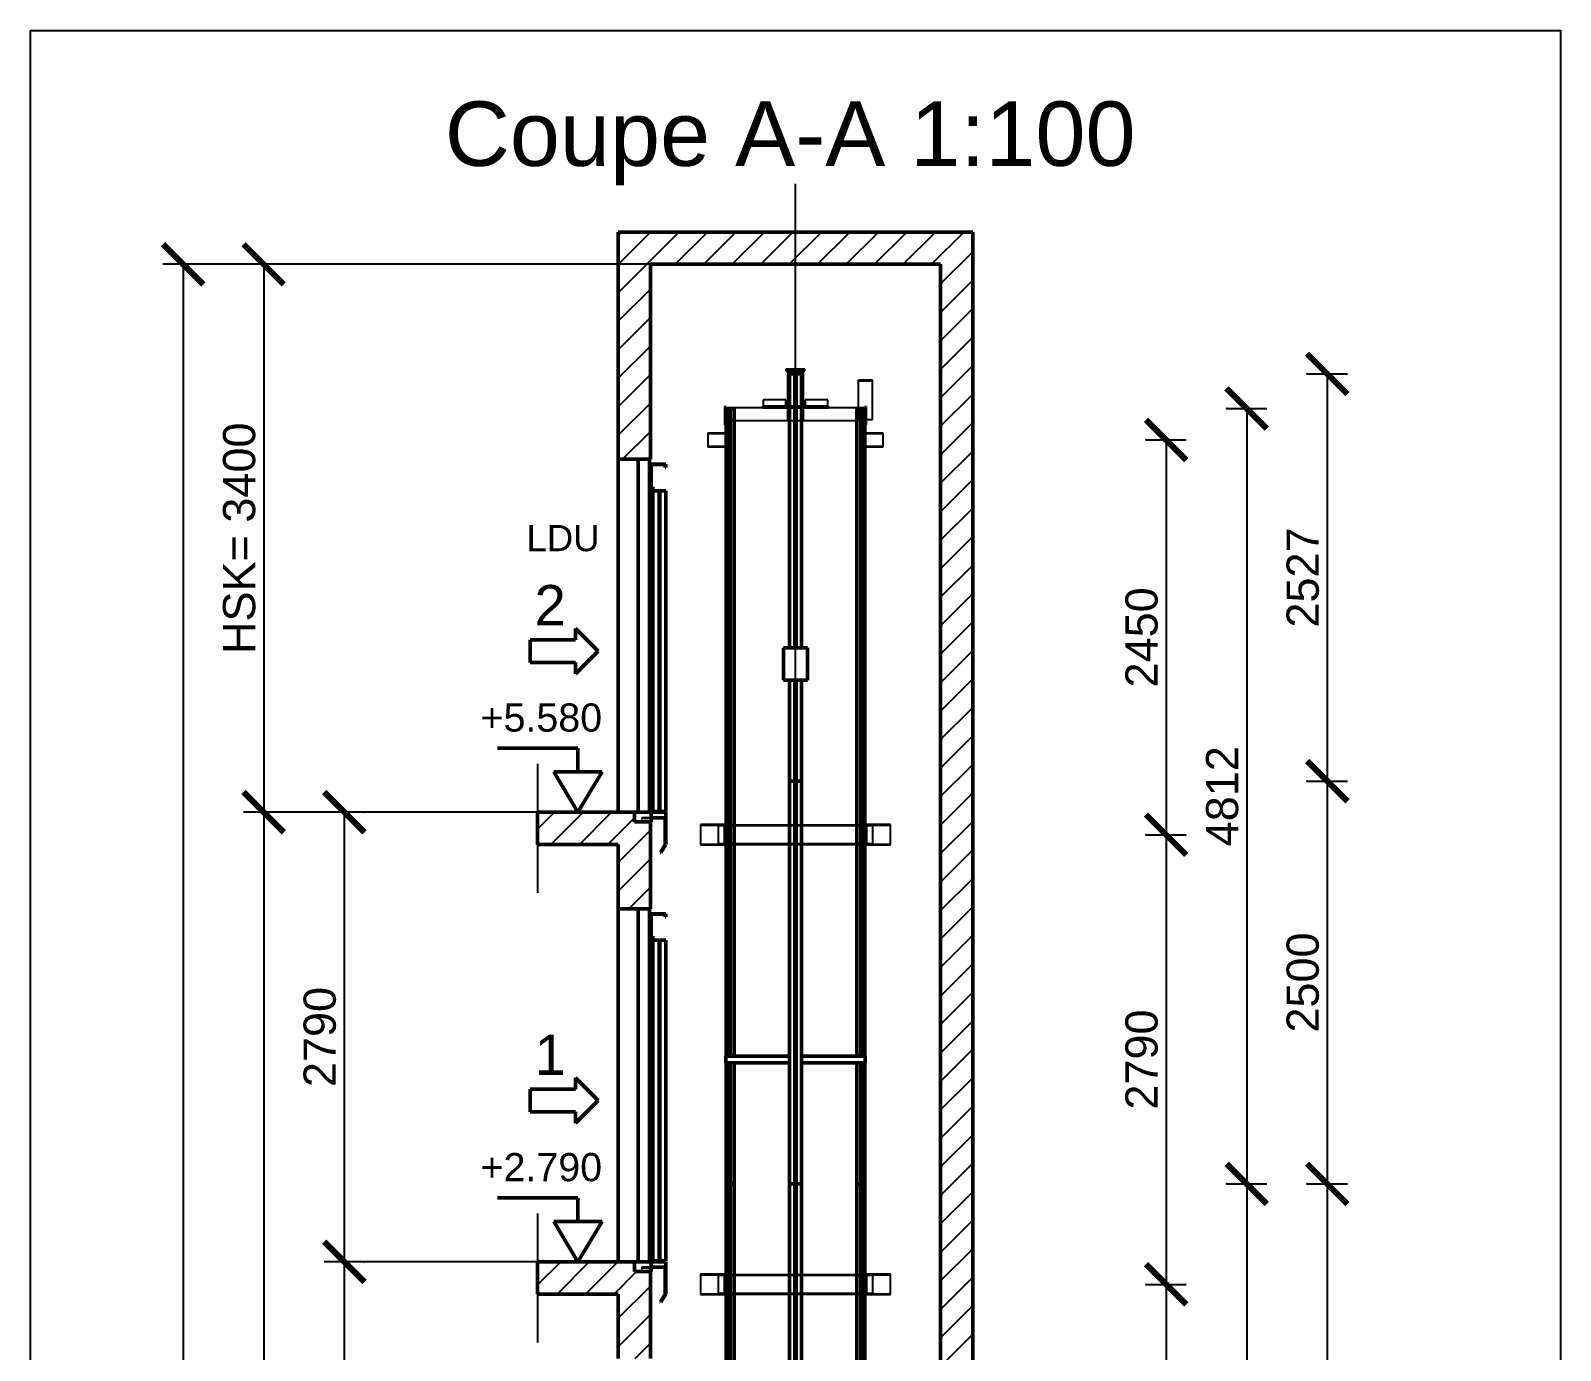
# Model space of a CAD drawing. Header units: millimetres. Extents: x -113 to 75846, y -14769 to 18394.
# Drawn here: x 44571 to 54064, y 10203 to 18394 of the extents above; entities that cross this region are included whole.
import ezdxf
from ezdxf.enums import TextEntityAlignment as Align

# ---------------------------------------------------------------- set-up
doc = ezdxf.new("R2010")
doc.units = ezdxf.units.MM
doc.linetypes.add('AM_ISO02W050', pattern=[7.5, 6, -1.5])
doc.linetypes.add('AM_ISO08W050', pattern=[18, 12, -1.5, 3, -1.5])
for name, color, linetype, lineweight in [('AM_0', 7, 'Continuous', 50), ('AM_3', 6, 'AM_ISO02W050', 25), ('AM_5', 3, 'Continuous', 25), ('AM_6', 2, 'Continuous', 35), ('LDCar-AM_0', 7, 'Continuous', 50), ('LDCar-AM_3', 6, 'AM_ISO02W050', 25), ('LDCar-AM_6', 2, 'Continuous', 35), ('LDCar-AM_7', 4, 'AM_ISO08W050', 25), ('LDGear-AM_3', 6, 'AM_ISO02W050', 25), ('LDGear-AM_6', 2, 'Continuous', 35), ('LDGuides-AM_0', 7, 'Continuous', 50), ('LDGuides-AM_6', 2, 'Continuous', 35), ('LDRailBrackets-AM_3', 6, 'AM_ISO02W050', 25), ('LDRailBrackets-AM_6', 2, 'Continuous', 35), ('LDShaft-AM_0', 7, 'Continuous', 50), ('LDShaft-AM_4', 3, 'Continuous', 25), ('LDShaft-AM_5', 3, 'Continuous', 25), ('LDShaft-AM_6', 2, 'Continuous', 35), ('LDShaft-AM_7', 4, 'AM_ISO08W050', 25), ('LDShaft-AM_8', 1, 'Continuous', 25)]:
    doc.layers.add(name, color=color, linetype=linetype, lineweight=lineweight)
doc.layers.add('AM_VIEWS', color=1, linetype='Continuous', lineweight=25, plot=False)
doc.styles.add('LD', font='ARIALUNI.TTF')
doc.dimstyles.new('LIFT', dxfattribs={"dimtxt": 2.5, "dimasz": 2.5, "dimexe": 1.25, "dimexo": 0, "dimgap": 0.5, "dimtad": 1, "dimdec": 0, "dimzin": 1, "dimdsep": 46, "dimtxsty": 'LD', "dimblk": 'ARCHTICK', "dimcen": 0, "dimdle": 1, "dimclrd": 3, "dimclre": 3, "dimclrt": 4, "dimadec": 0, "dimazin": 0, "dimtp": 0.1, "dimtm": 0.1, "dimtfac": 0.71, "dimtdec": 0, "dimtix": 1, "dimtmove": 0, "dimatfit": 3, "dimfxl": 1, "dimtolj": 1, "dimarcsym": 0})

# ---------------------------------------------------------------- blocks, each defined once
blk = doc.blocks.new('LD_20150423135319_000000A8')
at = {"layer": 'LDShaft-AM_0'}
for p, q in [((-20, 15910), (-200, 15910)), ((-200, 15910), (-200, 14500)), ((0, 15910), (-20, 15910)), ((1800, 15910), (0, 15910)), ((1820, 15910), (1800, 15910)), ((2000, 15910), (1820, 15910)), ((2000, 5930), (2000, 15910)), ((0, 15710), (1800, 15710)), ((0, 14500), (0, 15710)), ((1800, 15710), (1800, 5930)), ((-200, 14500), (-200, 12310)), ((-200, 14500), (-20, 14500)), ((-20, 14500), (0, 14500)), ((-700, 12309.9999), (-700, 12109.9999)), ((-200, 12309.9999), (-700, 12309.9999)), ((-100, 12309.9999), (-200, 12309.9999)), ((-100, 12250), (-100, 12309.9999)), ((-20, 12250), (-100, 12250)), ((0, 12250), (-20, 12250)), ((0, 11710), (0, 12250)), ((-700, 12109.9999), (-200, 12109.9999)), ((-200, 12109.9999), (-200, 11710)), ((-200, 11710), (-200, 9520)), ((-200, 11710), (-20, 11710)), ((-20, 11710), (0, 11710)), ((-700, 9519.9999), (-700, 9319.9999)), ((-200, 9519.9999), (-700, 9519.9999)), ((-100, 9519.9999), (-200, 9519.9999)), ((-100, 9460), (-100, 9519.9999)), ((-20, 9460), (-100, 9460)), ((0, 9460), (-20, 9460)), ((0, 8920), (0, 9460)), ((-700, 9319.9999), (-200, 9319.9999)), ((-200, 9319.9999), (-200, 8920))]:
    blk.add_line(p, q, dxfattribs=at)
blk = doc.blocks.new('LD_20150423135319_000000A9')
at = {"layer": 'AM_0'}
for p, q in [((-37.5, 20), (-433, 20)), ((-433, 20), (-433, -20)), ((-37.5, 20), (-433, 20)), ((-433, 20), (-433, -20)), ((433, 20), (37.5, 20)), ((433, 20), (37.5, 20)), ((433, -20), (433, 20)), ((433, -20), (433, 20)), ((-433, -20), (-37.5, -20)), ((-433, -20), (-37.5, -20)), ((37.5, -20), (433, -20)), ((37.5, -20), (433, -20))]:
    blk.add_line(p, q, dxfattribs=at)
blk = doc.blocks.new('LD_20150423135319_000000AB')
at = {"layer": 'AM_3'}
for p, q in [((-544, 43), (-544, 40)), ((-430, 43), (-544, 43)), ((-544, 43), (-544, 40)), ((-430, 43), (-544, 43)), ((-433, 40), (-544, 40)), ((-544, 40), (-544, -40)), ((-544, 40), (-430, 40)), ((-433, 40), (-544, 40)), ((-544, 40), (-544, -40)), ((-544, 40), (-430, 40)), ((-433, -40), (-433, 40)), ((-430, 40), (-433, 40)), ((-433, 40), (-433, -40)), ((-433, -40), (-433, 40)), ((-430, 40), (-433, 40)), ((-433, 40), (-433, -40)), ((-430, 40), (-430, 43)), ((-430, 40), (-430, 43)), ((-430, -40), (-430, 40)), ((-430, -40), (-430, 40)), ((544, 43), (430, 43)), ((430, 43), (430, 40)), ((544, 43), (430, 43)), ((430, 43), (430, 40)), ((433, 40), (430, 40)), ((430, 40), (430, -40)), ((430, 40), (544, 40)), ((433, 40), (430, 40)), ((430, 40), (430, -40)), ((430, 40), (544, 40)), ((544, 40), (433, 40)), ((433, 40), (433, -40)), ((433, -40), (433, 40)), ((544, 40), (433, 40)), ((433, 40), (433, -40)), ((433, -40), (433, 40)), ((544, 40), (544, 43)), ((544, 40), (544, 43)), ((544, -40), (544, 40)), ((544, -40), (544, 40)), ((-544, -40), (-544, -43)), ((-430, -40), (-544, -40)), ((-544, -40), (-433, -40)), ((-544, -40), (-544, -43)), ((-430, -40), (-544, -40)), ((-544, -40), (-433, -40)), ((-544, -43), (-430, -43)), ((-544, -43), (-430, -43)), ((-433, -40), (-430, -40)), ((-433, -40), (-430, -40)), ((-430, -43), (-430, -40)), ((-430, -43), (-430, -40)), ((544, -40), (430, -40)), ((430, -40), (430, -43)), ((430, -40), (433, -40)), ((544, -40), (430, -40)), ((430, -40), (430, -43)), ((430, -40), (433, -40)), ((430, -43), (544, -43)), ((430, -43), (544, -43)), ((433, -40), (544, -40)), ((433, -40), (544, -40)), ((544, -43), (544, -40)), ((544, -43), (544, -40))]:
    blk.add_line(p, q, dxfattribs=at)
blk = doc.blocks.new('LD_20150423135319_000000AC')
at = {"layer": 'AM_0'}
for p, q in [((75, 100), (-75, 100)), ((-75, 100), (-75, -100)), ((75, 100), (-75, 100)), ((-75, 100), (-75, -100)), ((75, -100), (75, 100)), ((75, -100), (75, 100)), ((-75, -100), (75, -100)), ((-75, -100), (75, -100))]:
    blk.add_line(p, q, dxfattribs=at)
blk = doc.blocks.new('LD_20150423135319_000000AD')
at = {"layer": 'LDShaft-AM_7'}
blk.add_line((0, -12810), (0, 3900), dxfattribs=at)
blk = doc.blocks.new('LD_20150423135319_000000AF')
at = {"layer": 'LDGuides-AM_0'}
for p, q in [((-5, 2500), (-37.5, 2500)), ((-37.5, 2500), (-37.5, -2500)), ((5, 2500), (-5, 2500)), ((-5, 2500), (-5, -2500)), ((-5, -2500), (-5, 2500)), ((5, -2500), (5, 2500)), ((37.5, 2500), (5, 2500)), ((5, 2500), (5, -2500)), ((37.5, -2500), (37.5, 2500)), ((-37.5, -2500), (-5, -2500)), ((-5, -2500), (5, -2500)), ((5, -2500), (37.5, -2500))]:
    blk.add_line(p, q, dxfattribs=at)
blk = doc.blocks.new('_ArchTick')
at = {"color": 0, "linetype": 'ByBlock', "const_width": 0.15}
blk.add_lwpolyline([(-0.5, -0.5), (0.5, 0.5)], dxfattribs=at)
blk = doc.blocks.new('*D420')
at = {"layer": 'LDShaft-AM_5', "color": 3, "transparency": 16777216}
for p, q in [((52492.5, 11236.3), (52742.5, 11236.3)), ((52617.5, 11236.3), (52617.5, 6236.3)), ((52492.5, 6236.3), (52742.5, 6236.3))]:
    blk.add_line(p, q, dxfattribs=at)
for p in [(52493.5, 11236.3), (52493.5, 6236.3)]:
    blk.add_point(p, dxfattribs=at)
at = {"layer": 'LDShaft-AM_5', "color": 3, "transparency": 16777216, "xscale": 250, "yscale": 250, "zscale": 250}
for p, rotation in [((52617.5, 11236.3), 90), ((52617.5, 6236.3), 270)]:
    blk.add_blockref('_ArchTick', p, dxfattribs=dict(at, rotation=rotation))
at = {"layer": 'LDShaft-AM_5', "color": 4, "transparency": 16777216, "insert": (52567.5, 8736.3), "char_height": 200, "attachment_point": 8, "rotation": 90, "style": 'LD'}
blk.add_mtext('5000', dxfattribs=at)
blk = doc.blocks.new('LD_20150423135319_000000B0')
at = {"layer": 'LDGuides-AM_0'}
for p, q in [((-5, 1250), (-37.5, 1250)), ((-37.5, 1250), (-37.5, -1250)), ((5, 1250), (-5, 1250)), ((-5, 1250), (-5, -1250)), ((-5, -1250), (-5, 1250)), ((5, -1250), (5, 1250)), ((37.5, 1250), (5, 1250)), ((5, 1250), (5, -1250)), ((37.5, -1250), (37.5, 1250)), ((-37.5, -1250), (-5, -1250)), ((-5, -1250), (5, -1250)), ((5, -1250), (37.5, -1250))]:
    blk.add_line(p, q, dxfattribs=at)
blk = doc.blocks.new('*D422')
at = {"layer": 'LDShaft-AM_5', "color": 3, "transparency": 16777216}
for p, q in [((52492.5, 13736.3), (52742.5, 13736.3)), ((52617.5, 13736.3), (52617.5, 11236.3)), ((52492.5, 11236.3), (52742.5, 11236.3))]:
    blk.add_line(p, q, dxfattribs=at)
for p in [(52493.5, 13736.3), (52493.5, 11236.3)]:
    blk.add_point(p, dxfattribs=at)
at = {"layer": 'LDShaft-AM_5', "color": 3, "transparency": 16777216, "xscale": 250, "yscale": 250, "zscale": 250}
for p, rotation in [((52617.5, 13736.3), 90), ((52617.5, 11236.3), 270)]:
    blk.add_blockref('_ArchTick', p, dxfattribs=dict(at, rotation=rotation))
at = {"layer": 'LDShaft-AM_5', "color": 4, "transparency": 16777216, "insert": (52567.5, 12486.3), "char_height": 200, "attachment_point": 8, "rotation": 90, "style": 'LD'}
blk.add_mtext('2500', dxfattribs=at)
blk = doc.blocks.new('LD_20150423135319_000000B1')
at = {"layer": 'LDGuides-AM_0'}
for p, q in [((-5, 1263.5), (-37.5, 1263.5)), ((-37.5, 1263.5), (-37.5, -436.5)), ((5, 1263.5), (-5, 1263.5)), ((-5, 1263.5), (-5, -436.5)), ((-5, -436.5), (-5, 1263.5)), ((5, -436.5), (5, 1263.5)), ((37.5, 1263.5), (5, 1263.5)), ((5, 1263.5), (5, -436.5)), ((37.5, -436.5), (37.5, 1263.5)), ((-37.5, -636.5), (-37.5, -1263.5)), ((-5, -636.5), (-5, -1263.5)), ((-5, -1263.5), (-5, -636.5)), ((5, -1263.5), (5, -636.5)), ((5, -636.5), (5, -1263.5)), ((37.5, -1263.5), (37.5, -636.5)), ((-37.5, -1263.5), (-5, -1263.5)), ((-5, -1263.5), (5, -1263.5)), ((5, -1263.5), (37.5, -1263.5))]:
    blk.add_line(p, q, dxfattribs=at)
blk = doc.blocks.new('*D424')
at = {"layer": 'LDShaft-AM_5', "color": 3, "transparency": 16777216}
for p, q in [((52492.5, 16263.3), (52742.5, 16263.3)), ((52617.5, 16263.3), (52617.5, 13736.3)), ((52492.5, 13736.3), (52742.5, 13736.3))]:
    blk.add_line(p, q, dxfattribs=at)
for p in [(52493.5, 16263.3), (52493.5, 13736.3)]:
    blk.add_point(p, dxfattribs=at)
at = {"layer": 'LDShaft-AM_5', "color": 3, "transparency": 16777216, "xscale": 250, "yscale": 250, "zscale": 250}
for p, rotation in [((52617.5, 16263.3), 90), ((52617.5, 13736.3), 270)]:
    blk.add_blockref('_ArchTick', p, dxfattribs=dict(at, rotation=rotation))
at = {"layer": 'LDShaft-AM_5', "color": 4, "transparency": 16777216, "insert": (52567.5, 14999.8), "char_height": 200, "attachment_point": 8, "rotation": 90, "style": 'LD'}
blk.add_mtext('2527', dxfattribs=at)
blk = doc.blocks.new('LD_20150423135319_000000B4')
at = {"layer": 'LDGuides-AM_0'}
for p, q in [((0, 2500), (-25, 2500)), ((-25, 2500), (-25, 502)), ((0, 502), (0, 2500)), ((21.5, 2500), (0, 2500)), ((0, 2500), (0, 502)), ((25, 2500), (21.5, 2500)), ((21.5, 2500), (21.5, 502)), ((21.5, 502), (21.5, 2500)), ((25, 502), (25, 2500)), ((-25, 462), (-25, -2500)), ((0, -2500), (0, 462)), ((0, 462), (0, -2500)), ((21.5, 462), (21.5, -2500)), ((21.5, -2500), (21.5, 462)), ((25, -2500), (25, 462)), ((-25, -2500), (0, -2500)), ((0, -2500), (21.5, -2500)), ((21.5, -2500), (25, -2500))]:
    blk.add_line(p, q, dxfattribs=at)
blk = doc.blocks.new('LD_20150423135319_000000B5')
at = {"layer": 'LDGuides-AM_0'}
for p, q in [((0, 2406), (-25, 2406)), ((-25, 2406), (-25, -1614)), ((0, -1614), (0, 2406)), ((21.5, 2406), (0, 2406)), ((0, 2406), (0, -1614)), ((25, 2406), (21.5, 2406)), ((21.5, 2406), (21.5, -1614)), ((21.5, -1614), (21.5, 2406)), ((25, -1614), (25, 2406)), ((-25, -1654), (-25, -2406)), ((0, -2406), (0, -1654)), ((0, -1654), (0, -2406)), ((21.5, -1654), (21.5, -2406)), ((21.5, -2406), (21.5, -1654)), ((25, -2406), (25, -1654)), ((-25, -2406), (0, -2406)), ((0, -2406), (21.5, -2406)), ((21.5, -2406), (25, -2406))]:
    blk.add_line(p, q, dxfattribs=at)
blk = doc.blocks.new('LD_20150423135319_000000B7')
at = {"layer": 'LDGuides-AM_0'}
for p, q in [((-25, 2500), (-25, 502)), ((-21.5, 2500), (-25, 2500)), ((-21.5, 502), (-21.5, 2500)), ((-21.5, 2500), (-21.5, 502)), ((0, 2500), (-21.5, 2500)), ((0, 2500), (0, 502)), ((25, 2500), (0, 2500)), ((0, 502), (0, 2500)), ((25, 502), (25, 2500)), ((-25, 462), (-25, -2500)), ((-21.5, -2500), (-21.5, 462)), ((-21.5, 462), (-21.5, -2500)), ((0, 462), (0, -2500)), ((0, -2500), (0, 462)), ((25, -2500), (25, 462)), ((-25, -2500), (-21.5, -2500)), ((-21.5, -2500), (0, -2500)), ((0, -2500), (25, -2500))]:
    blk.add_line(p, q, dxfattribs=at)
blk = doc.blocks.new('*D433')
at = {"layer": 'LDShaft-AM_5', "color": 3, "transparency": 16777216}
for p, q in [((51992.5, 11236.3), (52242.5, 11236.3)), ((52117.5, 11236.3), (52117.5, 6236.3)), ((51992.5, 6236.3), (52242.5, 6236.3))]:
    blk.add_line(p, q, dxfattribs=at)
for p in [(51993.5, 11236.3), (51993.5, 6236.3)]:
    blk.add_point(p, dxfattribs=at)
at = {"layer": 'LDShaft-AM_5', "color": 3, "transparency": 16777216, "xscale": 250, "yscale": 250, "zscale": 250}
for p, rotation in [((52117.5, 11236.3), 90), ((52117.5, 6236.3), 270)]:
    blk.add_blockref('_ArchTick', p, dxfattribs=dict(at, rotation=rotation))
at = {"layer": 'LDShaft-AM_5', "color": 4, "transparency": 16777216, "insert": (52067.5, 8736.3), "char_height": 200, "attachment_point": 8, "rotation": 90, "style": 'LD'}
blk.add_mtext('5000', dxfattribs=at)
blk = doc.blocks.new('LD_20150423135319_000000B8')
at = {"layer": 'LDGuides-AM_0'}
for p, q in [((-25, 2406), (-25, -1614)), ((-21.5, 2406), (-25, 2406)), ((-21.5, -1614), (-21.5, 2406)), ((-21.5, 2406), (-21.5, -1614)), ((0, 2406), (-21.5, 2406)), ((0, 2406), (0, -1614)), ((25, 2406), (0, 2406)), ((0, -1614), (0, 2406)), ((25, -1614), (25, 2406)), ((-25, -1654), (-25, -2406)), ((-21.5, -2406), (-21.5, -1654)), ((-21.5, -1654), (-21.5, -2406)), ((0, -1654), (0, -2406)), ((0, -2406), (0, -1654)), ((25, -2406), (25, -1654)), ((-25, -2406), (-21.5, -2406)), ((-21.5, -2406), (0, -2406)), ((0, -2406), (25, -2406))]:
    blk.add_line(p, q, dxfattribs=at)
blk = doc.blocks.new('*D435')
at = {"layer": 'LDShaft-AM_5', "color": 3, "transparency": 16777216}
for p, q in [((51992.5, 16048.3), (52242.5, 16048.3)), ((52117.5, 16048.3), (52117.5, 11236.3)), ((51992.5, 11236.3), (52242.5, 11236.3))]:
    blk.add_line(p, q, dxfattribs=at)
for p in [(51993.5, 16048.3), (51993.5, 11236.3)]:
    blk.add_point(p, dxfattribs=at)
at = {"layer": 'LDShaft-AM_5', "color": 3, "transparency": 16777216, "xscale": 250, "yscale": 250, "zscale": 250}
for p, rotation in [((52117.5, 16048.3), 90), ((52117.5, 11236.3), 270)]:
    blk.add_blockref('_ArchTick', p, dxfattribs=dict(at, rotation=rotation))
at = {"layer": 'LDShaft-AM_5', "color": 4, "transparency": 16777216, "insert": (52067.5, 13642.3), "char_height": 200, "attachment_point": 8, "rotation": 90, "style": 'LD'}
blk.add_mtext('4812', dxfattribs=at)
blk = doc.blocks.new('LD_20150423135319_000000BD')
at = {"layer": 'LDRailBrackets-AM_3'}
for p, q in [((-580, 63), (-590, 63)), ((-590, 63), (-590, 60)), ((-440, 60), (-590, 60)), ((-590, 60), (-590, -60)), ((-590, 60), (-580, 60)), ((-525, 63), (-580, 63)), ((-580, 63), (-580, 60)), ((-580, 60), (-580, 63)), ((-580, 60), (-525, 60)), ((-525, 60), (-525, 63)), ((-490, 63), (-525, 63)), ((-525, 63), (-525, 60)), ((-525, 60), (-490, 60)), ((-490, 60), (-490, 63)), ((-460, 63), (-490, 63)), ((-490, 63), (-490, 60)), ((-490, 60), (-460, 60)), ((480, 60), (-480, 60)), ((-480, 60), (-480, 57)), ((480, 57), (-480, 57)), ((-480, 57), (-480, -57)), ((-480, 57), (480, 57)), ((-440, 63), (-460, 63)), ((-460, 63), (-460, 60)), ((-460, 60), (-460, 63)), ((-460, 60), (-440, 60)), ((-440, 60), (-440, 63)), ((-440, -60), (-440, 60)), ((440, 63), (440, 60)), ((460, 63), (440, 63)), ((590, 60), (440, 60)), ((440, 60), (440, -60)), ((440, 60), (460, 60)), ((460, 60), (460, 63)), ((460, 63), (460, 60)), ((490, 63), (460, 63)), ((460, 60), (490, 60)), ((480, 57), (480, 60)), ((480, -57), (480, 57)), ((490, 63), (490, 60)), ((525, 63), (490, 63)), ((490, 60), (490, 63)), ((490, 60), (525, 60)), ((525, 63), (525, 60)), ((580, 63), (525, 63)), ((525, 60), (525, 63)), ((525, 60), (580, 60)), ((580, 60), (580, 63)), ((580, 63), (580, 60)), ((590, 63), (580, 63)), ((580, 60), (590, 60)), ((590, 60), (590, 63)), ((590, -60), (590, 60)), ((-590, -60), (-440, -60)), ((-580, -60), (-590, -60)), ((-590, -60), (-590, -63)), ((-590, -63), (-580, -63)), ((-525, -60), (-580, -60)), ((-580, -60), (-580, -63)), ((-580, -63), (-580, -60)), ((-580, -63), (-525, -63)), ((-525, -63), (-525, -60)), ((-490, -60), (-525, -60)), ((-525, -60), (-525, -63)), ((-525, -63), (-490, -63)), ((-490, -63), (-490, -60)), ((-460, -60), (-490, -60)), ((-490, -60), (-490, -63)), ((-490, -63), (-460, -63)), ((-480, -57), (480, -57)), ((480, -57), (-480, -57)), ((-480, -57), (-480, -60)), ((-480, -60), (480, -60)), ((-440, -60), (-460, -60)), ((-460, -60), (-460, -63)), ((-460, -63), (-460, -60)), ((-460, -63), (-440, -63)), ((-440, -63), (-440, -60)), ((440, -60), (590, -60)), ((440, -60), (440, -63)), ((460, -60), (440, -60)), ((440, -63), (460, -63)), ((460, -63), (460, -60)), ((460, -60), (460, -63)), ((490, -60), (460, -60)), ((460, -63), (490, -63)), ((480, -60), (480, -57)), ((490, -60), (490, -63)), ((525, -60), (490, -60)), ((490, -63), (490, -60)), ((490, -63), (525, -63)), ((525, -60), (525, -63)), ((580, -60), (525, -60)), ((525, -63), (525, -60)), ((525, -63), (580, -63)), ((580, -63), (580, -60)), ((580, -60), (580, -63)), ((590, -60), (580, -60)), ((580, -63), (590, -63)), ((590, -63), (590, -60))]:
    blk.add_line(p, q, dxfattribs=at)
blk = doc.blocks.new('*D446')
at = {"layer": 'LDShaft-AM_5', "color": 3, "transparency": 16777216}
for p, q in [((51492.5, 10613.3), (51742.5, 10613.3)), ((51617.5, 10613.3), (51617.5, 7823.3)), ((51492.5, 7823.3), (51742.5, 7823.3))]:
    blk.add_line(p, q, dxfattribs=at)
for p in [(51493.5, 10613.3), (51493.5, 7823.3)]:
    blk.add_point(p, dxfattribs=at)
at = {"layer": 'LDShaft-AM_5', "color": 3, "transparency": 16777216, "xscale": 250, "yscale": 250, "zscale": 250}
for p, rotation in [((51617.5, 10613.3), 90), ((51617.5, 7823.3), 270)]:
    blk.add_blockref('_ArchTick', p, dxfattribs=dict(at, rotation=rotation))
at = {"layer": 'LDShaft-AM_5', "color": 4, "transparency": 16777216, "insert": (51567.5, 9218.3), "char_height": 200, "attachment_point": 8, "rotation": 90, "style": 'LD'}
blk.add_mtext('2790', dxfattribs=at)
blk = doc.blocks.new('LD_20150423135319_000000BE')
at = {"layer": 'LDRailBrackets-AM_3'}
for p, q in [((-580, 63), (-590, 63)), ((-590, 63), (-590, 60)), ((-440, 60), (-590, 60)), ((-590, 60), (-590, -60)), ((-590, 60), (-580, 60)), ((-525, 63), (-580, 63)), ((-580, 63), (-580, 60)), ((-580, 60), (-580, 63)), ((-580, 60), (-525, 60)), ((-525, 60), (-525, 63)), ((-490, 63), (-525, 63)), ((-525, 63), (-525, 60)), ((-525, 60), (-490, 60)), ((-490, 60), (-490, 63)), ((-460, 63), (-490, 63)), ((-490, 63), (-490, 60)), ((-490, 60), (-460, 60)), ((480, 60), (-480, 60)), ((-480, 60), (-480, 57)), ((480, 57), (-480, 57)), ((-480, 57), (-480, -57)), ((-480, 57), (480, 57)), ((-440, 63), (-460, 63)), ((-460, 63), (-460, 60)), ((-460, 60), (-460, 63)), ((-460, 60), (-440, 60)), ((-440, 60), (-440, 63)), ((-440, -60), (-440, 60)), ((440, 63), (440, 60)), ((460, 63), (440, 63)), ((590, 60), (440, 60)), ((440, 60), (440, -60)), ((440, 60), (460, 60)), ((460, 60), (460, 63)), ((460, 63), (460, 60)), ((490, 63), (460, 63)), ((460, 60), (490, 60)), ((480, 57), (480, 60)), ((480, -57), (480, 57)), ((490, 63), (490, 60)), ((525, 63), (490, 63)), ((490, 60), (490, 63)), ((490, 60), (525, 60)), ((525, 63), (525, 60)), ((580, 63), (525, 63)), ((525, 60), (525, 63)), ((525, 60), (580, 60)), ((580, 60), (580, 63)), ((580, 63), (580, 60)), ((590, 63), (580, 63)), ((580, 60), (590, 60)), ((590, 60), (590, 63)), ((590, -60), (590, 60)), ((-590, -60), (-440, -60)), ((-580, -60), (-590, -60)), ((-590, -60), (-590, -63)), ((-590, -63), (-580, -63)), ((-525, -60), (-580, -60)), ((-580, -60), (-580, -63)), ((-580, -63), (-580, -60)), ((-580, -63), (-525, -63)), ((-525, -63), (-525, -60)), ((-490, -60), (-525, -60)), ((-525, -60), (-525, -63)), ((-525, -63), (-490, -63)), ((-490, -63), (-490, -60)), ((-460, -60), (-490, -60)), ((-490, -60), (-490, -63)), ((-490, -63), (-460, -63)), ((-480, -57), (480, -57)), ((480, -57), (-480, -57)), ((-480, -57), (-480, -60)), ((-480, -60), (480, -60)), ((-440, -60), (-460, -60)), ((-460, -60), (-460, -63)), ((-460, -63), (-460, -60)), ((-460, -63), (-440, -63)), ((-440, -63), (-440, -60)), ((440, -60), (590, -60)), ((440, -60), (440, -63)), ((460, -60), (440, -60)), ((440, -63), (460, -63)), ((460, -63), (460, -60)), ((460, -60), (460, -63)), ((490, -60), (460, -60)), ((460, -63), (490, -63)), ((480, -60), (480, -57)), ((490, -60), (490, -63)), ((525, -60), (490, -60)), ((490, -63), (490, -60)), ((490, -63), (525, -63)), ((525, -60), (525, -63)), ((580, -60), (525, -60)), ((525, -63), (525, -60)), ((525, -63), (580, -63)), ((580, -63), (580, -60)), ((580, -60), (580, -63)), ((590, -60), (580, -60)), ((580, -63), (590, -63)), ((590, -63), (590, -60))]:
    blk.add_line(p, q, dxfattribs=at)
blk = doc.blocks.new('*D448')
at = {"layer": 'LDShaft-AM_5', "color": 3, "transparency": 16777216}
for p, q in [((51492.5, 13403.3), (51742.5, 13403.3)), ((51617.5, 13403.3), (51617.5, 10613.3)), ((51492.5, 10613.3), (51742.5, 10613.3))]:
    blk.add_line(p, q, dxfattribs=at)
for p in [(51493.5, 13403.3), (51493.5, 10613.3)]:
    blk.add_point(p, dxfattribs=at)
at = {"layer": 'LDShaft-AM_5', "color": 3, "transparency": 16777216, "xscale": 250, "yscale": 250, "zscale": 250}
for p, rotation in [((51617.5, 13403.3), 90), ((51617.5, 10613.3), 270)]:
    blk.add_blockref('_ArchTick', p, dxfattribs=dict(at, rotation=rotation))
at = {"layer": 'LDShaft-AM_5', "color": 4, "transparency": 16777216, "insert": (51567.5, 12008.3), "char_height": 200, "attachment_point": 8, "rotation": 90, "style": 'LD'}
blk.add_mtext('2790', dxfattribs=at)
blk = doc.blocks.new('*D449')
at = {"layer": 'AM_5', "color": 3, "transparency": 16777216}
for p, q in [((51492.5, 15853.3), (51742.5, 15853.3)), ((51617.5, 15853.3), (51617.5, 13403.3)), ((51492.5, 13403.3), (51742.5, 13403.3))]:
    blk.add_line(p, q, dxfattribs=at)
for p in [(51493.5, 15853.3), (51493.5, 13403.3)]:
    blk.add_point(p, dxfattribs=at)
at = {"layer": 'AM_5', "color": 3, "transparency": 16777216, "xscale": 250, "yscale": 250, "zscale": 250}
for p, rotation in [((51617.5, 15853.3), 90), ((51617.5, 13403.3), 270)]:
    blk.add_blockref('_ArchTick', p, dxfattribs=dict(at, rotation=rotation))
at = {"layer": 'AM_5', "color": 4, "transparency": 16777216, "insert": (51567.5, 14628.3), "char_height": 200, "attachment_point": 8, "rotation": 90, "style": 'LD'}
blk.add_mtext('2450', dxfattribs=at)
blk = doc.blocks.new('LD_20150423135319_000000CB')
at = {"layer": 'LDShaft-AM_4'}
blk.add_line((-700, 300), (-700, -500.0001), dxfattribs=at)
blk = doc.blocks.new('LD_ENTRY_L')
for p, q in [((0, 0), (-140.6, 140.6)), ((-140.6, 70.3), (-140.6, 140.6)), ((-421.5, -70.3), (-421.5, 70.3)), ((-140.6, 70.3), (-421.5, 70.3)), ((0, 0), (-140.6, -140.6)), ((-140.6, -70.3), (-421.5, -70.3)), ((-140.6, -140.6), (-140.6, -70.3))]:
    blk.add_line(p, q)
blk = doc.blocks.new('LD_20150423135319_000000CC')
at = {"layer": 'LDCar-AM_0'}
blk.add_blockref('LD_ENTRY_L', (0, 0), dxfattribs=at)
at = {"layer": 'LDCar-AM_0', "style": 'LD'}
blk.add_text('2', height=250, dxfattribs=at).set_placement((-200, 160), align=Align.RIGHT)
blk = doc.blocks.new('LD_ENTRY_FLOOR_L')
for p, q in [((-150, 250), (0, 0)), ((0, 0), (150, 250))]:
    blk.add_line(p, q)
at = {"layer": 'AM_0'}
for p, q in [((0, 397.7), (-500, 397.7)), ((0, 250), (0, 397.7)), ((150, 250), (-150, 250))]:
    blk.add_line(p, q, dxfattribs=at)
blk = doc.blocks.new('LD_20150423135319_000000CD')
at = {"layer": 'LDCar-AM_0'}
blk.add_blockref('LD_ENTRY_FLOOR_L', (0, 0), dxfattribs=at)
at = {"layer": 'LDCar-AM_0', "style": 'LD'}
blk.add_text('+5.580', height=175, dxfattribs=at).set_placement((150, 500), align=Align.RIGHT)
blk = doc.blocks.new('LD_20150423135319_000000CE')
at = {"layer": 'LDCar-AM_0'}
for p, q in [((150, 2160), (50, 2160)), ((50, 2157), (147, 2157)), ((60, 2003), (60, 2157)), ((147, 2157), (147, 2140)), ((147, 2140), (150, 2140)), ((150, 2140), (150, 2160)), ((67, 2003), (50, 2003)), ((50, 2000), (70, 2000)), ((60, 0), (60, 2000)), ((70, 2020), (67, 2020)), ((67, 2020), (67, 2003)), ((70, 2000), (70, 2020)), ((70, 1995), (70, 5)), ((108, 1995), (70, 1995)), ((108, 5), (108, 1995)), ((113, 1995), (113, 5)), ((151, 1995), (113, 1995)), ((151, 5), (151, 1995)), ((50, 0), (60, 0)), ((60, 0), (60, -34)), ((150, 0), (60, 0)), ((70, 5), (108, 5)), ((113, 5), (151, 5)), ((150, -34), (150, 0)), ((60, -34), (150, -34)), ((147, -34), (147, -200)), ((150, -34), (147, -34)), ((150, -200), (150, -34)), ((147.2, -200.2), (117.2, -249.2)), ((117.2, -249.2), (119.8, -250.8)), ((119.8, -250.8), (149.8, -201.8)), ((147, -200), (150, -200)), ((149.8, -201.8), (147.2, -200.2))]:
    blk.add_line(p, q, dxfattribs=at)
at = {"layer": 'LDCar-AM_3'}
for p, q in [((71, 1995), (70, 1995)), ((70, 1995), (70, 5)), ((107, 1995), (71, 1995)), ((71, 1995), (71, 5)), ((71, 5), (71, 1995)), ((108, 1995), (107, 1995)), ((107, 1995), (107, 5)), ((107, 5), (107, 1995)), ((108, 5), (108, 1995)), ((114, 1995), (113, 1995)), ((113, 1995), (113, 5)), ((150, 1995), (114, 1995)), ((114, 1995), (114, 5)), ((114, 5), (114, 1995)), ((151, 1995), (150, 1995)), ((150, 1995), (150, 5)), ((150, 5), (150, 1995)), ((151, 5), (151, 1995)), ((70, 5), (71, 5)), ((71, 5), (107, 5)), ((107, 5), (108, 5)), ((113, 5), (114, 5)), ((114, 5), (150, 5)), ((150, 5), (151, 5))]:
    blk.add_line(p, q, dxfattribs=at)
at = {"layer": 'LDCar-AM_7'}
for p, q in [((147, -34), (1, -34)), ((1, -34), (1, -46)), ((1, -46), (4, -46)), ((4, -37), (147, -37)), ((4, -46), (4, -37)), ((147, -37), (147, -34))]:
    blk.add_line(p, q, dxfattribs=at)
blk = doc.blocks.new('LD_20150423135319_000000CF')
at = {"layer": 'LDShaft-AM_0'}
for p, q in [((50, 2190), (-20.5, 2190)), ((-20.5, 2190), (-20.5, 0)), ((50, 0), (50, 2190)), ((-20.5, 0), (50, 0))]:
    blk.add_line(p, q, dxfattribs=at)
blk = doc.blocks.new('LD_20150423135319_000000D0')
at = {"layer": 'LDShaft-AM_0'}
for p, q in [((-700, 0), (-700, -0.0001)), ((5, 0), (-700, 0)), ((5, -60), (5, 0)), ((-100, -60), (5, -60))]:
    blk.add_line(p, q, dxfattribs=at)
blk = doc.blocks.new('LD_20150423135319_000000D1')
at = {"layer": 'LDShaft-AM_4'}
blk.add_line((-700, 300), (-700, -500.0001), dxfattribs=at)
blk = doc.blocks.new('LD_20150423135319_000000D2')
at = {"layer": 'LDCar-AM_0'}
for p, q in [((150, 2160), (50, 2160)), ((50, 2157), (147, 2157)), ((60, 2003), (60, 2157)), ((147, 2157), (147, 2140)), ((147, 2140), (150, 2140)), ((150, 2140), (150, 2160)), ((67, 2003), (50, 2003)), ((50, 2000), (70, 2000)), ((60, 0), (60, 2000)), ((70, 2020), (67, 2020)), ((67, 2020), (67, 2003)), ((70, 2000), (70, 2020)), ((70, 1995), (70, 5)), ((108, 1995), (70, 1995)), ((108, 5), (108, 1995)), ((113, 1995), (113, 5)), ((151, 1995), (113, 1995)), ((151, 5), (151, 1995)), ((50, 0), (60, 0)), ((60, 0), (60, -34)), ((150, 0), (60, 0)), ((70, 5), (108, 5)), ((113, 5), (151, 5)), ((150, -34), (150, 0)), ((60, -34), (150, -34)), ((147, -34), (147, -200)), ((150, -34), (147, -34)), ((150, -200), (150, -34)), ((147.2, -200.2), (117.2, -249.2)), ((117.2, -249.2), (119.8, -250.8)), ((119.8, -250.8), (149.8, -201.8)), ((147, -200), (150, -200)), ((149.8, -201.8), (147.2, -200.2))]:
    blk.add_line(p, q, dxfattribs=at)
at = {"layer": 'LDCar-AM_3'}
for p, q in [((71, 1995), (70, 1995)), ((70, 1995), (70, 5)), ((107, 1995), (71, 1995)), ((71, 1995), (71, 5)), ((71, 5), (71, 1995)), ((108, 1995), (107, 1995)), ((107, 1995), (107, 5)), ((107, 5), (107, 1995)), ((108, 5), (108, 1995)), ((114, 1995), (113, 1995)), ((113, 1995), (113, 5)), ((150, 1995), (114, 1995)), ((114, 1995), (114, 5)), ((114, 5), (114, 1995)), ((151, 1995), (150, 1995)), ((150, 1995), (150, 5)), ((150, 5), (150, 1995)), ((151, 5), (151, 1995)), ((70, 5), (71, 5)), ((71, 5), (107, 5)), ((107, 5), (108, 5)), ((113, 5), (114, 5)), ((114, 5), (150, 5)), ((150, 5), (151, 5))]:
    blk.add_line(p, q, dxfattribs=at)
at = {"layer": 'LDCar-AM_7'}
for p, q in [((147, -34), (1, -34)), ((1, -34), (1, -46)), ((1, -46), (4, -46)), ((4, -37), (147, -37)), ((4, -46), (4, -37)), ((147, -37), (147, -34))]:
    blk.add_line(p, q, dxfattribs=at)
blk = doc.blocks.new('LD_20150423135319_000000D3')
at = {"layer": 'LDShaft-AM_0'}
for p, q in [((50, 2190), (-20.5, 2190)), ((-20.5, 2190), (-20.5, 0)), ((50, 0), (50, 2190)), ((-20.5, 0), (50, 0))]:
    blk.add_line(p, q, dxfattribs=at)
blk = doc.blocks.new('LD_20150423135319_000000D4')
at = {"layer": 'LDShaft-AM_0'}
for p, q in [((-700, 0), (-700, -0.0001)), ((5, 0), (-700, 0)), ((5, -60), (5, 0)), ((-100, -60), (5, -60))]:
    blk.add_line(p, q, dxfattribs=at)
blk = doc.blocks.new('LD_20150423135319_000000D5')
at = {"layer": 'LDCar-AM_0'}
blk.add_blockref('LD_ENTRY_FLOOR_L', (0, 0), dxfattribs=at)
at = {"layer": 'LDCar-AM_0', "style": 'LD'}
blk.add_text('+2.790', height=175, dxfattribs=at).set_placement((150, 500), align=Align.RIGHT)
blk = doc.blocks.new('LD_20150423135319_000000D6')
at = {"layer": 'LDCar-AM_0'}
blk.add_blockref('LD_ENTRY_L', (0, 0), dxfattribs=at)
at = {"layer": 'LDCar-AM_0', "style": 'LD'}
blk.add_text('1', height=250, dxfattribs=at).set_placement((-200, 160), align=Align.RIGHT)
blk = doc.blocks.new('LD_20150423135319_000000DD')
at = {"layer": 'LDGear-AM_3'}
for p, q in [((59, 30), (-59, 30)), ((-59, 30), (-59, 20)), ((-59, 20), (59, 20)), ((-39, 20), (-49, 20)), ((-49, 20), (-49, 10)), ((-49, 10), (-39, 10)), ((-39, 10), (-49, 10)), ((-49, 10), (-49, -48)), ((-39, 10), (-39, 20)), ((-39, -48), (-39, 10)), ((38.5, 20), (-38.5, 20)), ((-38.5, 20), (-38.5, -200)), ((38.5, -200), (38.5, 20)), ((49, 20), (39, 20)), ((39, 20), (39, 10)), ((39, 10), (49, 10)), ((49, 10), (39, 10)), ((39, 10), (39, -48)), ((49, 10), (49, 20)), ((49, -48), (49, 10)), ((59, 20), (59, 30)), ((-39, -48), (-49, -48)), ((-49, -48), (-49, -122)), ((-49, -48), (-39, -48)), ((-39, -122), (-39, -48)), ((49, -48), (39, -48)), ((39, -48), (39, -122)), ((39, -48), (49, -48)), ((49, -122), (49, -48)), ((388.5, -38), (388.5, -43)), ((478.5, -38), (388.5, -38)), ((388.5, -43), (388.5, -283)), ((478.5, -43), (388.5, -43)), ((388.5, -43), (478.5, -43)), ((478.5, -43), (478.5, -38)), ((478.5, -283), (478.5, -43)), ((-200, -160), (-200, -200)), ((-60, -160), (-200, -160)), ((-60, -200), (-60, -160)), ((-39, -122), (-49, -122)), ((-49, -122), (-49, -200)), ((-49, -122), (-39, -122)), ((-39, -200), (-39, -122)), ((49, -122), (39, -122)), ((39, -122), (39, -200)), ((39, -122), (49, -122)), ((49, -200), (49, -122)), ((60, -160), (60, -200)), ((200, -160), (60, -160)), ((200, -200), (200, -160)), ((-430, -205), (-440, -205)), ((-440, -205), (-440, -315)), ((-430, -315), (-430, -205)), ((-430, -210), (-430, -290)), ((430, -210), (-430, -210)), ((-205, -200), (-205, -210)), ((205, -200), (-205, -200)), ((-205, -210), (205, -210)), ((-200, -200), (-60, -200)), ((-49, -200), (-39, -200)), ((-39, -200), (-49, -200)), ((-49, -200), (-49, -290)), ((-39, -290), (-39, -200)), ((-38.5, -200), (38.5, -200)), ((39, -200), (49, -200)), ((49, -200), (39, -200)), ((39, -200), (39, -290)), ((49, -290), (49, -200)), ((60, -200), (200, -200)), ((205, -210), (205, -200)), ((388.5, -283), (478.5, -283)), ((440, -205), (430, -205)), ((430, -205), (430, -315)), ((430, -290), (430, -210)), ((440, -315), (440, -205)), ((-440, -315), (-430, -315)), ((-430, -290), (430, -290)), ((-49, -290), (-39, -290)), ((39, -290), (49, -290)), ((430, -315), (440, -315))]:
    blk.add_line(p, q, dxfattribs=at)
blk = doc.blocks.new('*D482')
at = {"layer": 'LDShaft-AM_5', "color": 3, "transparency": 16777216}
for p, q in [((48417.5, 16943.3), (45392.5, 16943.3)), ((45517.5, 16943.3), (45517.5, 1233.3)), ((48417.5, 1233.3), (45392.5, 1233.3))]:
    blk.add_line(p, q, dxfattribs=at)
for p in [(48416.5, 16943.3), (48416.5, 1233.3)]:
    blk.add_point(p, dxfattribs=at)
at = {"layer": 'LDShaft-AM_5', "color": 3, "transparency": 16777216, "xscale": 250, "yscale": 250, "zscale": 250}
for p, rotation in [((45517.5, 16943.3), 90), ((45517.5, 1233.3), 270)]:
    blk.add_blockref('_ArchTick', p, dxfattribs=dict(at, rotation=rotation))
at = {"layer": 'LDShaft-AM_5', "color": 4, "transparency": 16777216, "insert": (45467.5, 9088.3), "char_height": 200, "attachment_point": 8, "rotation": 90, "style": 'LD'}
blk.add_mtext('HS= 15710', dxfattribs=at)
blk = doc.blocks.new('*D483')
at = {"layer": 'LDShaft-AM_5', "color": 3, "transparency": 16777216}
for p, q in [((48417.5, 16943.3), (45892.5, 16943.3)), ((46017.5, 16943.3), (46017.5, 13543.3)), ((48417.5, 13543.3), (45892.5, 13543.3))]:
    blk.add_line(p, q, dxfattribs=at)
for p in [(48416.5, 16943.3), (48416.5, 13543.3)]:
    blk.add_point(p, dxfattribs=at)
at = {"layer": 'LDShaft-AM_5', "color": 3, "transparency": 16777216, "xscale": 250, "yscale": 250, "zscale": 250}
for p, rotation in [((46017.5, 16943.3), 90), ((46017.5, 13543.3), 270)]:
    blk.add_blockref('_ArchTick', p, dxfattribs=dict(at, rotation=rotation))
at = {"layer": 'LDShaft-AM_5', "color": 4, "transparency": 16777216, "insert": (45967.5, 15243.3), "char_height": 200, "attachment_point": 8, "rotation": 90, "style": 'LD'}
blk.add_mtext('HSK= 3400', dxfattribs=at)
blk = doc.blocks.new('*D485')
at = {"layer": 'LDShaft-AM_5', "color": 3, "transparency": 16777216}
for p, q in [((48417.5, 13543.3), (45892.5, 13543.3)), ((46017.5, 13543.3), (46017.5, 2333.3)), ((48417.5, 2333.3), (45892.5, 2333.3))]:
    blk.add_line(p, q, dxfattribs=at)
for p in [(48416.5, 13543.3), (48416.5, 2333.3)]:
    blk.add_point(p, dxfattribs=at)
at = {"layer": 'LDShaft-AM_5', "color": 3, "transparency": 16777216, "xscale": 250, "yscale": 250, "zscale": 250}
for p, rotation in [((46017.5, 13543.3), 90), ((46017.5, 2333.3), 270)]:
    blk.add_blockref('_ArchTick', p, dxfattribs=dict(at, rotation=rotation))
at = {"layer": 'LDShaft-AM_5', "color": 4, "transparency": 16777216, "insert": (45967.5, 7938.3), "char_height": 200, "attachment_point": 8, "rotation": 90, "style": 'LD'}
blk.add_mtext('HQ= 11210', dxfattribs=at)
blk = doc.blocks.new('LD_20150423135319_000000DF')
at = {"layer": 'LDShaft-AM_8'}
for p, q in [((-200, 15533.1), (176.9, 15910)), ((-200, 15709.9), (0.1, 15910)), ((-200, 15886.7), (-176.7, 15910)), ((153.7, 15710), (353.7, 15910)), ((330.4, 15710), (530.4, 15910)), ((507.2, 15710), (707.2, 15910)), ((684, 15710), (884, 15910)), ((860.8, 15710), (1060.8, 15910)), ((1037.5, 15710), (1237.5, 15910)), ((1214.3, 15710), (1414.3, 15910)), ((1391.1, 15710), (1591.1, 15910)), ((1567.9, 15710), (1767.9, 15910)), ((1744.6, 15710), (1944.6, 15910)), ((1800, 15588.6), (2000, 15788.6)), ((1800, 15411.8), (2000, 15611.8)), ((-200, 15356.3), (0, 15556.3)), ((-200, 15179.6), (0, 15379.6)), ((1800, 15235), (2000, 15435)), ((-200, 15002.8), (0, 15202.8)), ((1800, 15058.3), (2000, 15258.3)), ((-200, 14826), (0, 15026)), ((1800, 14881.5), (2000, 15081.5)), ((1800, 14704.7), (2000, 14904.7)), ((-200, 14649.2), (0, 14849.2)), ((1800, 14527.9), (2000, 14727.9)), ((-172.5, 14500), (0, 14672.5)), ((1800, 14351.1), (2000, 14551.1)), ((1800, 14174.4), (2000, 14374.4)), ((1800, 13997.6), (2000, 14197.6)), ((1800, 13820.8), (2000, 14020.8)), ((1800, 13644), (2000, 13844)), ((1800, 13467.3), (2000, 13667.3)), ((1800, 13290.5), (2000, 13490.5)), ((1800, 13113.7), (2000, 13313.7)), ((1800, 12936.9), (2000, 13136.9)), ((1800, 12760.2), (2000, 12960.2)), ((1800, 12583.4), (2000, 12783.4)), ((1800, 12406.6), (2000, 12606.6)), ((1800, 12229.8), (2000, 12429.8)), ((-700, 12204.7), (-594.7, 12310)), ((-617.9, 12110), (-417.9, 12310)), ((-441.1, 12110), (-241.1, 12310)), ((-264.4, 12110), (-100, 12274.4)), ((1800, 12053), (2000, 12253)), ((-200, 11997.6), (0, 12197.6)), ((1800, 11876.3), (2000, 12076.3)), ((-200, 11820.8), (0, 12020.8)), ((1800, 11699.5), (2000, 11899.5)), ((-134, 11710), (0, 11844)), ((1800, 11522.7), (2000, 11722.7)), ((1800, 11345.9), (2000, 11545.9)), ((1800, 11169.2), (2000, 11369.2)), ((1800, 10992.4), (2000, 11192.4)), ((1800, 10815.6), (2000, 11015.6)), ((1800, 10638.8), (2000, 10838.8)), ((1800, 10462.1), (2000, 10662.1)), ((1800, 10285.3), (2000, 10485.3)), ((1800, 10108.5), (2000, 10308.5)), ((1800, 9931.7), (2000, 10131.7)), ((1800, 9755), (2000, 9955)), ((1800, 9578.2), (2000, 9778.2)), ((1800, 9401.4), (2000, 9601.4)), ((-700, 9376.3), (-556.3, 9520)), ((-579.5, 9320), (-379.5, 9520)), ((-402.7, 9320), (-202.7, 9520)), ((-225.9, 9320), (-85.9, 9460)), ((1800, 9224.6), (2000, 9424.6)), ((-200, 9169.2), (0, 9369.2)), ((1800, 9047.8), (2000, 9247.8)), ((-200, 8992.4), (0, 9192.4)), ((1800, 8871.1), (2000, 9071.1)), ((-95.6, 8920), (0, 9015.6))]:
    blk.add_line(p, q, dxfattribs=at)
blk = doc.blocks.new('*D490')
at = {"layer": 'LDShaft-AM_5', "color": 3, "transparency": 16777216}
for p, q in [((46642.5, 10753.3), (46392.5, 10753.3)), ((46517.5, 10753.3), (46517.5, 7963.3)), ((47917.5, 7963.3), (46392.5, 7963.3))]:
    blk.add_line(p, q, dxfattribs=at)
for p in [(46641.5, 10753.3), (47916.5, 7963.3)]:
    blk.add_point(p, dxfattribs=at)
at = {"layer": 'LDShaft-AM_5', "color": 3, "transparency": 16777216, "xscale": 250, "yscale": 250, "zscale": 250}
for p, rotation in [((46517.5, 10753.3), 90), ((46517.5, 7963.3), 270)]:
    blk.add_blockref('_ArchTick', p, dxfattribs=dict(at, rotation=rotation))
at = {"layer": 'LDShaft-AM_5', "color": 4, "transparency": 16777216, "insert": (46467.5, 9358.3), "char_height": 200, "attachment_point": 8, "rotation": 90, "style": 'LD'}
blk.add_mtext('2790', dxfattribs=at)
blk = doc.blocks.new('*D491')
at = {"layer": 'LDShaft-AM_5', "color": 3, "transparency": 16777216}
for p, q in [((46642.5, 13543.3), (46392.5, 13543.3)), ((46517.5, 13543.3), (46517.5, 10753.3)), ((47917.5, 10753.3), (46392.5, 10753.3))]:
    blk.add_line(p, q, dxfattribs=at)
for p in [(46641.5, 13543.3), (47916.5, 10753.3)]:
    blk.add_point(p, dxfattribs=at)
at = {"layer": 'LDShaft-AM_5', "color": 3, "transparency": 16777216, "xscale": 250, "yscale": 250, "zscale": 250}
for p, rotation in [((46517.5, 13543.3), 90), ((46517.5, 10753.3), 270)]:
    blk.add_blockref('_ArchTick', p, dxfattribs=dict(at, rotation=rotation))
at = {"layer": 'LDShaft-AM_5', "color": 4, "transparency": 16777216, "insert": (46467.5, 12148.3), "char_height": 200, "attachment_point": 8, "rotation": 90, "style": 'LD'}
blk.add_mtext('2790', dxfattribs=at)

msp = doc.modelspace()

# ---------------------------------------------------------------- linework, layer by layer
at = {"layer": 'AM_VIEWS'}
msp.add_lwpolyline([(44570.9, 18393.8), (54064.2, 18393.8), (54064.2, -500), (44570.9, -500)], close=True, dxfattribs=at)

# ---------------------------------------------------------------- block references
at = {"layer": 'AM_6'}
for name, p in [('LD_20150423135319_000000AB', (49317.5, 15853.3)), ('LD_20150423135319_000000AC', (49317.5, 14463.3)), ('LD_20150423135319_000000A9', (49317.5, 12008.3))]:
    msp.add_blockref(name, p, dxfattribs=at)
at = {"layer": 'LDCar-AM_6'}
for name, p in [('LD_20150423135319_000000CE', (48362.5, 13543.3)), ('LD_20150423135319_000000CC', (48092.5, 14543.3)), ('LD_20150423135319_000000CD', (47967.5, 13543.3)), ('LD_20150423135319_000000D2', (48362.5, 10753.3)), ('LD_20150423135319_000000D6', (48092.5, 11753.3)), ('LD_20150423135319_000000D5', (47967.5, 10753.3))]:
    msp.add_blockref(name, p, dxfattribs=at)
at = {"layer": 'LDGear-AM_6'}
msp.add_blockref('LD_20150423135319_000000DD', (49317.5, 16263.3), dxfattribs=at)
at = {"layer": 'LDGuides-AM_6'}
for name, p in [('LD_20150423135319_000000B1', (49317.5, 14999.8)), ('LD_20150423135319_000000B8', (48912.5, 13642.3)), ('LD_20150423135319_000000B5', (49722.5, 13642.3)), ('LD_20150423135319_000000B0', (49317.5, 12486.3)), ('LD_20150423135319_000000B7', (48912.5, 8736.3)), ('LD_20150423135319_000000AF', (49317.5, 8736.3)), ('LD_20150423135319_000000B4', (49722.5, 8736.3))]:
    msp.add_blockref(name, p, dxfattribs=at)
at = {"layer": 'LDRailBrackets-AM_6'}
for name, p in [('LD_20150423135319_000000BE', (49317.5, 13403.3)), ('LD_20150423135319_000000BD', (49317.5, 10613.3))]:
    msp.add_blockref(name, p, dxfattribs=at)
at = {"layer": 'LDShaft-AM_6'}
for name, p in [('LD_20150423135319_000000AD', (49317.5, 13543.3)), ('LD_20150423135319_000000A8', (48417.5, 1233.3)), ('LD_20150423135319_000000DF', (48417.5, 1233.3)), ('LD_20150423135319_000000CF', (48362.5, 13543.3)), ('LD_20150423135319_000000CB', (48417.5, 13543.3)), ('LD_20150423135319_000000D0', (48417.5, 13543.3)), ('LD_20150423135319_000000D3', (48362.5, 10753.3)), ('LD_20150423135319_000000D1', (48417.5, 10753.3)), ('LD_20150423135319_000000D4', (48417.5, 10753.3))]:
    msp.add_blockref(name, p, dxfattribs=at)

# ---------------------------------------------------------------- texts
at = {"layer": 'LDShaft-AM_0', "attachment_point": 5, "style": 'LD'}
for s, insert, char_height in [('\\fArial Unicode MS|b0|i0|u0;\\C256;Coupe A-A 1:100', (49284.7, 17693.8), 400), ('\\fArial Unicode MS|b0|i0|u0;\\C256;LDU', (47875, 15243.3), 162.5)]:
    msp.add_mtext(s, dxfattribs=dict(at, insert=insert, char_height=char_height))

# ---------------------------------------------------------------- dimensions: what is measured, and where the dimension line sits
at = {"layer": 'AM_5'}
dim = msp.add_linear_dim(base=(51617.5, 14628.3), p1=(51492.5, 13403.3), p2=(51492.5, 15853.3), angle=90, dimstyle='LIFT', override={"dimscale": 100, "dimtxt": 2, "dimtix": 1}, dxfattribs=at)
dim.commit()
dim.dimension.update_dxf_attribs({"geometry": '*D449', "text_midpoint": (51617.5, 14628.3)})
at = {"layer": 'LDShaft-AM_5'}
for base, p1, p2, text, picture, middle in [((45517.5, 9088.3), (48417.5, 1233.3), (48417.5, 16943.3), 'HS= <>', '*D482', (45517.5, 9088.3)), ((46017.5, 15243.3), (48417.5, 13543.3), (48417.5, 16943.3), 'HSK= <>', '*D483', (46017.5, 15243.3)), ((46017.5, 7938.3), (48417.5, 2333.3), (48417.5, 13543.3), 'HQ= <>', '*D485', (46017.5, 7938.3))]:
    dim = msp.add_linear_dim(base=base, p1=p1, p2=p2, angle=90, text=text, dimstyle='LIFT', override={"dimscale": 100, "dimtxt": 2, "dimtix": 1}, dxfattribs=at)
    dim.commit()
    dim.dimension.update_dxf_attribs({"geometry": picture, "text_midpoint": middle})
for base, p1, p2, picture, middle in [((52617.5, 14999.8), (52492.5, 13736.3), (52492.5, 16263.3), '*D424', (52617.5, 14999.8)), ((52117.5, 13642.3), (51992.5, 11236.3), (51992.5, 16048.3), '*D435', (52117.5, 13642.3)), ((52617.5, 12486.3), (52492.5, 11236.3), (52492.5, 13736.3), '*D422', (52617.5, 12486.3)), ((46517.5, 12148.3), (47917.5, 10753.3), (46642.5, 13543.3), '*D491', (46517.5, 12148.3)), ((51617.5, 12008.3), (51492.5, 10613.3), (51492.5, 13403.3), '*D448', (51617.5, 12008.3)), ((52117.5, 8736.3), (51992.5, 6236.3), (51992.5, 11236.3), '*D433', (52117.5, 8736.3)), ((52617.5, 8736.3), (52492.5, 6236.3), (52492.5, 11236.3), '*D420', (52617.5, 8736.3)), ((46517.5, 9358.3), (47917.5, 7963.3), (46642.5, 10753.3), '*D490', (46517.5, 9358.3)), ((51617.5, 9218.3), (51492.5, 7823.3), (51492.5, 10613.3), '*D446', (51617.5, 9218.3))]:
    dim = msp.add_linear_dim(base=base, p1=p1, p2=p2, angle=90, dimstyle='LIFT', override={"dimscale": 100, "dimtxt": 2, "dimtix": 1}, dxfattribs=at)
    dim.commit()
    dim.dimension.update_dxf_attribs({"geometry": picture, "text_midpoint": middle})

doc.saveas('drawing.dxf')
